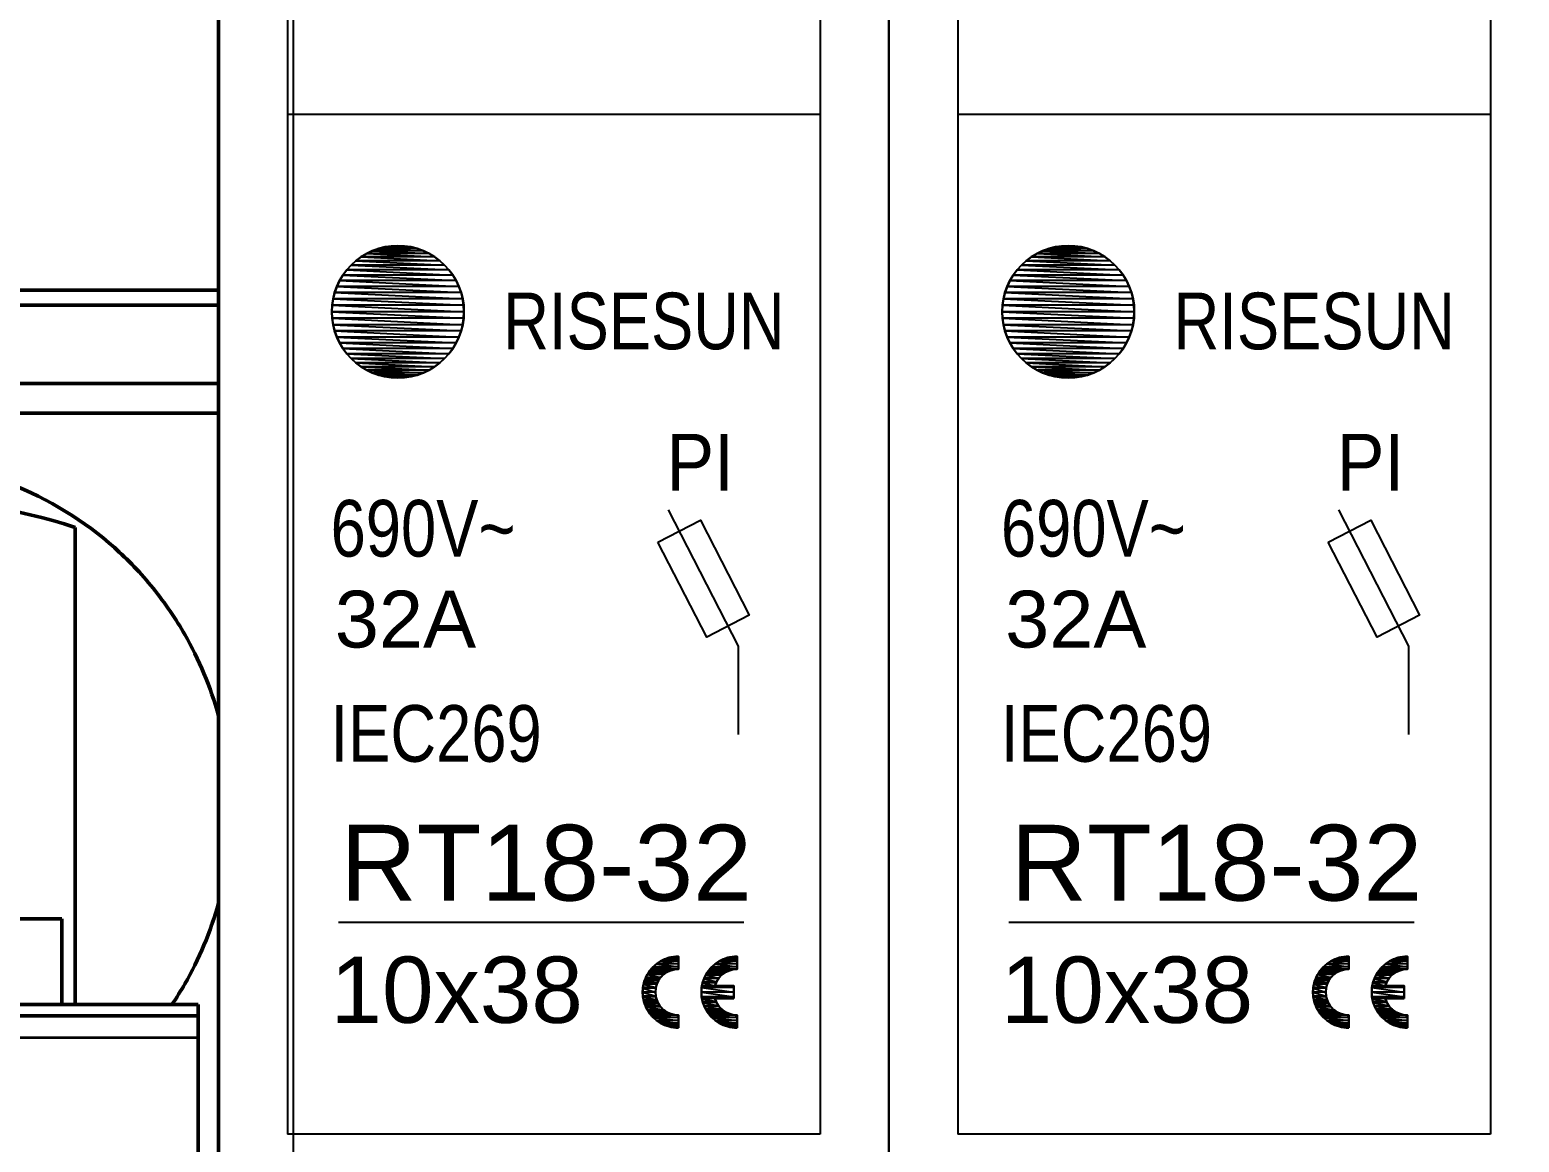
# Model space of a CAD drawing. Header units: millimetres. Extents: x -104279 to -34270, y 22549 to 46153.
# Drawn here: x -102973.66 to -102933.73, y 45342.36 to 45372.19 of the extents above; entities that cross this region are included whole.
import ezdxf

# ---------------------------------------------------------------- set-up
doc = ezdxf.new("R2010")
doc.units = ezdxf.units.MM
doc.header["$LTSCALE"] = 3
doc.linetypes.add('NEW_LINE159', pattern=[0.7, 0.5, -0.2])
doc.layers.add('DUT', color=7, linetype='Continuous')
doc.layers.add('Visible (ISO)', color=7, linetype='Continuous', lineweight=50)
doc.layers.add('Visible Narrow (ISO)', color=7, linetype='Continuous', lineweight=35)
doc.styles.add('Arial', font='arial.ttf')

# ---------------------------------------------------------------- blocks, each defined once
blk = doc.blocks.new('*U670')
for points in [[(-8.986, 0), (-8.986, 79.4816), (8.986, 79.4816), (8.986, 0), (-8.986, 0)], [(-7.1381, 51.8402), (-7.1381, 20.4526)], [(7.1382, 51.8402), (7.1382, 20.4526)], [(7.1382, 47.7902), (-7.1381, 47.7902)], [(3.0698, 37.1903), (4.9464, 33.5372)], [(2.7926, 36.3277), (3.9324, 36.9133), (5.2409, 34.3662), (4.101, 33.7806), (2.7926, 36.3277)], [(4.9464, 33.5372), (4.9464, 31.1634)], [(-5.7689, 26.1314), (5.0953, 26.1314)], [(3.3395, 25.2167), (3.3395, 25.2167), (3.2756, 25.2147), (3.2126, 25.2084), (3.1505, 25.1981), (3.0897, 25.1836), (3.03, 25.1655), (2.972, 25.1435), (2.9155, 25.1179), (2.861, 25.0885), (2.8083, 25.056), (2.7579, 25.0199), (2.7098, 24.9806), (2.6643, 24.938), (2.6213, 24.8925), (2.5814, 24.8439), (2.5445, 24.7926), (2.5109, 24.7383), (2.5109, 24.7383), (2.4807, 24.6821), (2.4546, 24.6244), (2.4325, 24.5656), (2.4146, 24.5056), (2.4005, 24.445), (2.3906, 24.3836), (2.3846, 24.3219), (2.3827, 24.2599), (2.3846, 24.1981), (2.3906, 24.1363), (2.4005, 24.0751), (2.4146, 24.0143), (2.4325, 23.9545), (2.4546, 23.8955), (2.4807, 23.8379), (2.5109, 23.7814), (2.5109, 23.7814), (2.5445, 23.7273), (2.5814, 23.6759), (2.6213, 23.6274), (2.6643, 23.5818), (2.7098, 23.5395), (2.7579, 23.5001), (2.8083, 23.464), (2.861, 23.4312), (2.9155, 23.4021), (2.972, 23.3764), (3.03, 23.3545), (3.0897, 23.3362), (3.1505, 23.3219), (3.2126, 23.3115), (3.2756, 23.3052), (3.3395, 23.303)], [(4.913, 25.2167), (4.913, 25.2167), (4.8491, 25.2147), (4.7861, 25.2084), (4.724, 25.1981), (4.6632, 25.1836), (4.6035, 25.1655), (4.5455, 25.1435), (4.489, 25.1179), (4.4345, 25.0885), (4.3818, 25.056), (4.3314, 25.0199), (4.2833, 24.9806), (4.2378, 24.938), (4.1948, 24.8925), (4.1549, 24.8439), (4.1179, 24.7926), (4.0843, 24.7383), (4.0843, 24.7383), (4.0541, 24.6821), (4.028, 24.6244), (4.0059, 24.5656), (3.988, 24.5056), (3.9739, 24.445), (3.964, 24.3836), (3.958, 24.3219), (3.9561, 24.2599), (3.958, 24.1981), (3.964, 24.1363), (3.9739, 24.0751), (3.988, 24.0143), (4.0059, 23.9545), (4.028, 23.8955), (4.0541, 23.8379), (4.0843, 23.7814), (4.0843, 23.7814), (4.1179, 23.7273), (4.1549, 23.6759), (4.1948, 23.6274), (4.2378, 23.5818), (4.2833, 23.5395), (4.3314, 23.5001), (4.3818, 23.464), (4.4345, 23.4312), (4.489, 23.4021), (4.5455, 23.3764), (4.6035, 23.3545), (4.6632, 23.3362), (4.724, 23.3219), (4.7861, 23.3115), (4.8491, 23.3052), (4.913, 23.303)], [(3.3395, 24.8765), (3.3395, 24.8765), (3.2982, 24.8752), (3.2577, 24.8712), (3.2178, 24.8645), (3.1786, 24.8552), (3.1401, 24.8435), (3.1027, 24.8294), (3.0663, 24.8129), (3.0312, 24.7939), (2.9972, 24.773), (2.9647, 24.7497), (2.9336, 24.7244), (2.9044, 24.697), (2.8767, 24.6677), (2.8509, 24.6363), (2.8271, 24.6033), (2.8055, 24.5682), (2.8055, 24.5682), (2.786, 24.5321), (2.7692, 24.4949), (2.755, 24.457), (2.7434, 24.4183), (2.7343, 24.3793), (2.728, 24.3397), (2.7241, 24.2999), (2.7229, 24.26), (2.7241, 24.2202), (2.728, 24.1804), (2.7343, 24.141), (2.7434, 24.1017), (2.755, 24.0632), (2.7692, 24.0252), (2.786, 23.988), (2.8055, 23.9516), (2.8055, 23.9516), (2.8271, 23.9168), (2.8509, 23.8837), (2.8767, 23.8525), (2.9044, 23.823), (2.9336, 23.7957), (2.9647, 23.7703), (2.9972, 23.747), (3.0312, 23.7259), (3.0663, 23.7071), (3.1027, 23.6906), (3.1401, 23.6765), (3.1786, 23.6646), (3.2178, 23.6555), (3.2577, 23.6487), (3.2982, 23.6447), (3.3395, 23.6432)], [(4.913, 24.8765), (4.913, 24.8765), (4.8617, 24.8745), (4.8116, 24.8683), (4.7625, 24.8581), (4.7149, 24.844), (4.6687, 24.8264), (4.6244, 24.8051), (4.582, 24.7804), (4.5419, 24.7524), (4.5038, 24.7215), (4.4685, 24.6876), (4.4358, 24.6509), (4.4061, 24.6113), (4.3794, 24.5695), (4.3561, 24.5251), (4.3363, 24.4786), (4.3203, 24.4299)], [(4.3203, 24.4299), (4.8279, 24.4299)], [(4.8279, 24.4299), (4.8279, 24.0897)], [(4.3203, 24.0897), (4.8279, 24.0897)], [(4.3203, 24.0897), (4.3203, 24.0897), (4.3363, 24.0413), (4.3561, 23.9948), (4.3794, 23.9506), (4.4061, 23.9086), (4.4358, 23.8693), (4.4685, 23.8324), (4.5038, 23.7985), (4.5419, 23.7674), (4.582, 23.7396), (4.6244, 23.7149), (4.6687, 23.6937), (4.7149, 23.6759), (4.7625, 23.6619), (4.8116, 23.6516), (4.8617, 23.6454), (4.913, 23.6432)], [(7.1382, 20.4526), (-7.1381, 20.4526)]]:
    blk.add_lwpolyline(points)
at = {"color": 251, "linetype": 'NEW_LINE159'}
blk.add_lwpolyline([(-2.4074, 42.502), (-2.4074, 42.502), (-2.4166, 42.6833), (-2.4435, 42.8593), (-2.4872, 43.0291), (-2.5467, 43.1918), (-2.6215, 43.3468), (-2.7102, 43.4929), (-2.8123, 43.6293), (-2.9265, 43.755), (-3.0524, 43.8695), (-3.1888, 43.9714), (-3.3349, 44.0603), (-3.4897, 44.1348), (-3.6526, 44.1944), (-3.8223, 44.238), (-3.9983, 44.2649), (-4.1793, 44.2739), (-4.1793, 44.2739), (-4.3606, 44.2649), (-4.5366, 44.238), (-4.7064, 44.1944), (-4.8691, 44.1348), (-5.0241, 44.0603), (-5.1701, 43.9714), (-5.3065, 43.8695), (-5.4322, 43.755), (-5.5467, 43.6293), (-5.6486, 43.4929), (-5.7375, 43.3468), (-5.812, 43.1918), (-5.8716, 43.0291), (-5.9152, 42.8593), (-5.9421, 42.6833), (-5.9511, 42.502), (-5.9511, 42.502), (-5.9422, 42.321), (-5.9153, 42.145), (-5.8717, 41.9753), (-5.8121, 41.8124), (-5.7376, 41.6576), (-5.6487, 41.5115), (-5.5468, 41.3751), (-5.4323, 41.2492), (-5.3066, 41.135), (-5.1702, 41.0329), (-5.0241, 40.9442), (-4.8691, 40.8694), (-4.7064, 40.8099), (-4.5366, 40.7662), (-4.3606, 40.7393), (-4.1793, 40.7301), (-4.1793, 40.7301), (-3.9983, 40.7393), (-3.8223, 40.7662), (-3.6526, 40.8099), (-3.4897, 40.8694), (-3.3349, 40.9442), (-3.1888, 41.0329), (-3.0524, 41.135), (-2.9265, 41.2492), (-2.8123, 41.3751), (-2.7102, 41.5115), (-2.6215, 41.6576), (-2.5467, 41.8124), (-2.4872, 41.9753), (-2.4435, 42.145), (-2.4166, 42.321), (-2.4074, 42.502)], dxfattribs=at)
at = {"color": 251}
for points in [[(-3.0552, 43.8716), (-5.3033, 43.8716), (-5.1637, 43.9753)], [(-5.1637, 43.9753), (-5.3033, 43.8716)], [(-3.1948, 43.9753), (-5.1637, 43.9753), (-5.0145, 44.0646)], [(-5.0145, 44.0646), (-5.1637, 43.9753)], [(-5.1637, 43.9753), (-3.0552, 43.8716)], [(-5.1637, 43.9753), (-3.0552, 43.8716)], [(-3.0552, 43.8716), (-3.1948, 43.9753), (-5.1637, 43.9753)], [(-3.344, 44.0646), (-5.0145, 44.0646), (-4.8573, 44.139)], [(-4.8573, 44.139), (-5.0145, 44.0646)], [(-5.0145, 44.0646), (-3.1948, 43.9753)], [(-5.0145, 44.0646), (-3.1948, 43.9753)], [(-3.1948, 43.9753), (-3.344, 44.0646), (-5.0145, 44.0646)], [(-3.5012, 44.139), (-4.8573, 44.139), (-4.6936, 44.1975)], [(-4.6936, 44.1975), (-4.8573, 44.139)], [(-4.8573, 44.139), (-3.344, 44.0646)], [(-4.8573, 44.139), (-3.344, 44.0646)], [(-3.344, 44.0646), (-3.5012, 44.139), (-4.8573, 44.139)], [(-3.6649, 44.1975), (-4.6936, 44.1975), (-4.5249, 44.2398)], [(-4.5249, 44.2398), (-4.6936, 44.1975)], [(-4.6936, 44.1975), (-3.5012, 44.139)], [(-4.6936, 44.1975), (-3.5012, 44.139)], [(-3.5012, 44.139), (-3.6649, 44.1975), (-4.6936, 44.1975)], [(-3.8336, 44.2398), (-4.5249, 44.2398), (-4.3529, 44.2653)], [(-4.3529, 44.2653), (-4.5249, 44.2398)], [(-4.5249, 44.2398), (-3.6649, 44.1975)], [(-4.5249, 44.2398), (-3.6649, 44.1975)], [(-3.6649, 44.1975), (-3.8336, 44.2398), (-4.5249, 44.2398)], [(-4.0056, 44.2653), (-4.3529, 44.2653), (-4.1793, 44.2739)], [(-4.1793, 44.2739), (-4.3529, 44.2653)], [(-4.3529, 44.2653), (-3.8336, 44.2398)], [(-4.3529, 44.2653), (-3.8336, 44.2398)], [(-3.8336, 44.2398), (-4.0056, 44.2653), (-4.3529, 44.2653)], [(-4.1793, 44.2739), (-4.0056, 44.2653)], [(-4.0056, 44.2653), (-4.1793, 44.2739)], [(-4.0056, 44.2653), (-3.8336, 44.2398)], [(-3.8336, 44.2398), (-3.6649, 44.1975)], [(-3.6649, 44.1975), (-3.5012, 44.139)], [(-3.5012, 44.139), (-3.344, 44.0646)], [(-3.344, 44.0646), (-3.1948, 43.9753)], [(-3.1948, 43.9753), (-3.0552, 43.8716)], [(-2.706, 43.4864), (-5.6525, 43.4864), (-5.5489, 43.6261)], [(-5.5489, 43.6261), (-5.6525, 43.4864)], [(-2.8096, 43.6261), (-5.5489, 43.6261), (-5.4322, 43.7549)], [(-5.4322, 43.7549), (-5.5489, 43.6261)], [(-5.5489, 43.6261), (-2.706, 43.4864)], [(-5.5489, 43.6261), (-2.706, 43.4864)], [(-2.706, 43.4864), (-2.8096, 43.6261), (-5.5489, 43.6261)], [(-2.9264, 43.7549), (-5.4322, 43.7549), (-5.3033, 43.8716)], [(-5.3033, 43.8716), (-5.4322, 43.7549)], [(-5.4322, 43.7549), (-2.8096, 43.6261)], [(-5.4322, 43.7549), (-2.8096, 43.6261)], [(-2.8096, 43.6261), (-2.9264, 43.7549), (-5.4322, 43.7549)], [(-5.3033, 43.8716), (-2.9264, 43.7549)], [(-5.3033, 43.8716), (-2.9264, 43.7549)], [(-2.9264, 43.7549), (-3.0552, 43.8716), (-5.3033, 43.8716)], [(-3.0552, 43.8716), (-2.9264, 43.7549)], [(-2.9264, 43.7549), (-2.8096, 43.6261)], [(-2.8096, 43.6261), (-2.706, 43.4864)], [(-2.4837, 43.0163), (-5.8748, 43.0163), (-5.8163, 43.1801)], [(-5.8163, 43.1801), (-5.8748, 43.0163)], [(-2.5423, 43.1801), (-5.8163, 43.1801), (-5.7419, 43.3372)], [(-5.7419, 43.3372), (-5.8163, 43.1801)], [(-5.8163, 43.1801), (-2.4837, 43.0163)], [(-5.8163, 43.1801), (-2.4837, 43.0163)], [(-2.4837, 43.0163), (-2.5423, 43.1801), (-5.8163, 43.1801)], [(-2.6166, 43.3372), (-5.7419, 43.3372), (-5.6525, 43.4864)], [(-5.6525, 43.4864), (-5.7419, 43.3372)], [(-5.7419, 43.3372), (-2.5423, 43.1801)], [(-5.7419, 43.3372), (-2.5423, 43.1801)], [(-2.5423, 43.1801), (-2.6166, 43.3372), (-5.7419, 43.3372)], [(-5.6525, 43.4864), (-2.6166, 43.3372)], [(-5.6525, 43.4864), (-2.6166, 43.3372)], [(-2.6166, 43.3372), (-2.706, 43.4864), (-5.6525, 43.4864)], [(-2.706, 43.4864), (-2.6166, 43.3372)], [(-2.6166, 43.3372), (-2.5423, 43.1801)], [(-2.5423, 43.1801), (-2.4837, 43.0163)], [(-2.4159, 42.6756), (-5.9426, 42.6756), (-5.9171, 42.8476)], [(-5.9171, 42.8476), (-5.9426, 42.6756)], [(-2.4414, 42.8476), (-5.9171, 42.8476), (-5.8748, 43.0163)], [(-5.8748, 43.0163), (-5.9171, 42.8476)], [(-5.9171, 42.8476), (-2.4159, 42.6756)], [(-5.9171, 42.8476), (-2.4159, 42.6756)], [(-2.4159, 42.6756), (-2.4414, 42.8476), (-5.9171, 42.8476)], [(-5.8748, 43.0163), (-2.4414, 42.8476)], [(-5.8748, 43.0163), (-2.4414, 42.8476)], [(-2.4414, 42.8476), (-2.4837, 43.0163), (-5.8748, 43.0163)], [(-2.4837, 43.0163), (-2.4414, 42.8476)], [(-2.4414, 42.8476), (-2.4159, 42.6756)], [(-2.4074, 42.502), (-5.9511, 42.502), (-5.9426, 42.6756)], [(-5.9426, 42.6756), (-5.9511, 42.502)], [(-5.9511, 42.502), (-2.4159, 42.3283)], [(-2.4159, 42.3283), (-5.9426, 42.3283), (-5.9511, 42.502)], [(-5.9511, 42.502), (-2.4159, 42.3283)], [(-2.4159, 42.3283), (-2.4074, 42.502), (-5.9511, 42.502)], [(-5.9511, 42.502), (-5.9426, 42.3283)], [(-5.9426, 42.6756), (-2.4074, 42.502)], [(-5.9426, 42.6756), (-2.4074, 42.502)], [(-2.4074, 42.502), (-2.4159, 42.6756), (-5.9426, 42.6756)], [(-2.4159, 42.6756), (-2.4074, 42.502)], [(-2.4074, 42.502), (-2.4159, 42.3283)], [(-5.9426, 42.3283), (-2.4414, 42.1563)], [(-2.4414, 42.1563), (-5.9171, 42.1563), (-5.9426, 42.3283)], [(-5.9426, 42.3283), (-2.4414, 42.1563)], [(-2.4414, 42.1563), (-2.4159, 42.3283), (-5.9426, 42.3283)], [(-5.9426, 42.3283), (-5.9171, 42.1563)], [(-5.9171, 42.1563), (-2.4837, 41.9876)], [(-2.4837, 41.9876), (-5.8748, 41.9876), (-5.9171, 42.1563)], [(-5.9171, 42.1563), (-2.4837, 41.9876)], [(-2.4837, 41.9876), (-2.4414, 42.1563), (-5.9171, 42.1563)], [(-5.9171, 42.1563), (-5.8748, 41.9876)], [(-5.8748, 41.9876), (-2.5423, 41.8239)], [(-2.5423, 41.8239), (-5.8163, 41.8239), (-5.8748, 41.9876)], [(-5.8748, 41.9876), (-2.5423, 41.8239)], [(-2.5423, 41.8239), (-2.4837, 41.9876), (-5.8748, 41.9876)], [(-5.8748, 41.9876), (-5.8163, 41.8239)], [(-2.4837, 41.9876), (-2.5423, 41.8239)], [(-2.4414, 42.1563), (-2.4837, 41.9876)], [(-2.4159, 42.3283), (-2.4414, 42.1563)], [(-5.8163, 41.8239), (-2.6166, 41.6667)], [(-2.6166, 41.6667), (-5.7419, 41.6667), (-5.8163, 41.8239)], [(-5.8163, 41.8239), (-2.6166, 41.6667)], [(-2.6166, 41.6667), (-2.5423, 41.8239), (-5.8163, 41.8239)], [(-5.8163, 41.8239), (-5.7419, 41.6667)], [(-5.7419, 41.6667), (-2.706, 41.5176)], [(-2.706, 41.5176), (-5.6525, 41.5176), (-5.7419, 41.6667)], [(-5.7419, 41.6667), (-2.706, 41.5176)], [(-2.706, 41.5176), (-2.6166, 41.6667), (-5.7419, 41.6667)], [(-5.7419, 41.6667), (-5.6525, 41.5176)], [(-2.6166, 41.6667), (-2.706, 41.5176)], [(-2.5423, 41.8239), (-2.6166, 41.6667)], [(-5.6525, 41.5176), (-2.8096, 41.3779)], [(-2.8096, 41.3779), (-5.5489, 41.3779), (-5.6525, 41.5176)], [(-5.6525, 41.5176), (-2.8096, 41.3779)], [(-2.8096, 41.3779), (-2.706, 41.5176), (-5.6525, 41.5176)], [(-5.6525, 41.5176), (-5.5489, 41.3779)], [(-5.5489, 41.3779), (-2.9264, 41.2491)], [(-2.9264, 41.2491), (-5.4322, 41.2491), (-5.5489, 41.3779)], [(-5.5489, 41.3779), (-2.9264, 41.2491)], [(-2.9264, 41.2491), (-2.8096, 41.3779), (-5.5489, 41.3779)], [(-5.5489, 41.3779), (-5.4322, 41.2491)], [(-5.4322, 41.2491), (-3.0552, 41.1323)], [(-3.0552, 41.1323), (-5.3033, 41.1323), (-5.4322, 41.2491)], [(-5.4322, 41.2491), (-3.0552, 41.1323)], [(-3.0552, 41.1323), (-2.9264, 41.2491), (-5.4322, 41.2491)], [(-5.4322, 41.2491), (-5.3033, 41.1323)], [(-5.3033, 41.1323), (-3.1948, 41.0287)], [(-3.1948, 41.0287), (-5.1637, 41.0287), (-5.3033, 41.1323)], [(-5.3033, 41.1323), (-3.1948, 41.0287)], [(-3.1948, 41.0287), (-3.0552, 41.1323), (-5.3033, 41.1323)], [(-5.3033, 41.1323), (-5.1637, 41.0287)], [(-3.0552, 41.1323), (-3.1948, 41.0287)], [(-2.9264, 41.2491), (-3.0552, 41.1323)], [(-2.8096, 41.3779), (-2.9264, 41.2491)], [(-2.706, 41.5176), (-2.8096, 41.3779)], [(-5.1637, 41.0287), (-3.344, 40.9393)], [(-3.344, 40.9393), (-5.0145, 40.9393), (-5.1637, 41.0287)], [(-5.1637, 41.0287), (-3.344, 40.9393)], [(-3.344, 40.9393), (-3.1948, 41.0287), (-5.1637, 41.0287)], [(-5.1637, 41.0287), (-5.0145, 40.9393)], [(-5.0145, 40.9393), (-3.5012, 40.865)], [(-3.5012, 40.865), (-4.8573, 40.865), (-5.0145, 40.9393)], [(-5.0145, 40.9393), (-3.5012, 40.865)], [(-3.5012, 40.865), (-3.344, 40.9393), (-5.0145, 40.9393)], [(-5.0145, 40.9393), (-4.8573, 40.865)], [(-4.8573, 40.865), (-3.6649, 40.8064)], [(-3.6649, 40.8064), (-4.6936, 40.8064), (-4.8573, 40.865)], [(-4.8573, 40.865), (-3.6649, 40.8064)], [(-3.6649, 40.8064), (-3.5012, 40.865), (-4.8573, 40.865)], [(-4.8573, 40.865), (-4.6936, 40.8064)], [(-4.6936, 40.8064), (-3.8336, 40.7641)], [(-3.8336, 40.7641), (-4.5249, 40.7641), (-4.6936, 40.8064)], [(-4.6936, 40.8064), (-3.8336, 40.7641)], [(-3.8336, 40.7641), (-3.6649, 40.8064), (-4.6936, 40.8064)], [(-4.6936, 40.8064), (-4.5249, 40.7641)], [(-4.5249, 40.7641), (-4.0056, 40.7386)], [(-4.0056, 40.7386), (-4.3529, 40.7386), (-4.5249, 40.7641)], [(-4.5249, 40.7641), (-4.0056, 40.7386)], [(-4.0056, 40.7386), (-3.8336, 40.7641), (-4.5249, 40.7641)], [(-4.5249, 40.7641), (-4.3529, 40.7386)], [(-4.3529, 40.7386), (-4.1793, 40.7301)], [(-4.1793, 40.7301), (-4.0056, 40.7386), (-4.3529, 40.7386)], [(-4.1793, 40.7301), (-4.3529, 40.7386)], [(-4.0056, 40.7386), (-4.1793, 40.7301)], [(-3.8336, 40.7641), (-4.0056, 40.7386)], [(-3.6649, 40.8064), (-3.8336, 40.7641)], [(-3.5012, 40.865), (-3.6649, 40.8064)], [(-3.344, 40.9393), (-3.5012, 40.865)], [(-3.1948, 41.0287), (-3.344, 40.9393)], [(3.3395, 25.1438), (2.9734, 25.1438), (3.0919, 25.1841)], [(3.0919, 25.1841), (2.9734, 25.1438)], [(3.3395, 25.1841), (3.0919, 25.1841), (3.2146, 25.2085)], [(3.2146, 25.2085), (3.0919, 25.1841)], [(3.0919, 25.1841), (3.3395, 25.1438)], [(3.0919, 25.1841), (3.3395, 25.1438)], [(3.3395, 25.1438), (3.3395, 25.1841), (3.0919, 25.1841)], [(3.3395, 25.2085), (3.2146, 25.2085), (3.3395, 25.2167)], [(3.3395, 25.2167), (3.2146, 25.2085)], [(3.2146, 25.2085), (3.3395, 25.1841)], [(3.2146, 25.2085), (3.3395, 25.1841)], [(3.3395, 25.1841), (3.3395, 25.2085), (3.2146, 25.2085)], [(3.3395, 25.2167), (3.3395, 25.2085)], [(3.3395, 25.2085), (3.3395, 25.2167)], [(3.3395, 25.2085), (3.3395, 25.1841)], [(3.3395, 25.1841), (3.3395, 25.1438)], [(4.913, 25.1438), (4.5468, 25.1438), (4.6653, 25.1841)], [(4.6653, 25.1841), (4.5468, 25.1438)], [(4.913, 25.1841), (4.6653, 25.1841), (4.7881, 25.2085)], [(4.7881, 25.2085), (4.6653, 25.1841)], [(4.6653, 25.1841), (4.913, 25.1438)], [(4.6653, 25.1841), (4.913, 25.1438)], [(4.913, 25.1438), (4.913, 25.1841), (4.6653, 25.1841)], [(4.913, 25.2085), (4.7881, 25.2085), (4.913, 25.2167)], [(4.913, 25.2167), (4.7881, 25.2085)], [(4.7881, 25.2085), (4.913, 25.1841)], [(4.7881, 25.2085), (4.913, 25.1841)], [(4.913, 25.1841), (4.913, 25.2085), (4.7881, 25.2085)], [(4.913, 25.2167), (4.913, 25.2085)], [(4.913, 25.2085), (4.913, 25.2167)], [(4.913, 25.2085), (4.913, 25.1841)], [(4.913, 25.1841), (4.913, 25.1438)], [(2.9518, 24.7383), (2.5109, 24.7383), (2.5481, 24.7939)], [(2.5481, 24.7939), (2.5109, 24.7383)], [(3.0312, 24.7939), (2.5481, 24.7939), (2.5784, 24.8393)], [(2.5784, 24.8393), (2.5481, 24.7939)], [(2.5481, 24.7939), (2.9518, 24.7383)], [(2.5481, 24.7939), (2.9518, 24.7383)], [(2.9518, 24.7383), (3.0312, 24.7939), (2.5481, 24.7939)], [(3.1286, 24.8393), (2.5784, 24.8393), (2.5804, 24.8423)], [(2.5804, 24.8423), (2.5784, 24.8393)], [(2.5784, 24.8393), (3.0312, 24.7939)], [(2.5784, 24.8393), (3.0312, 24.7939)], [(3.0312, 24.7939), (3.1286, 24.8393), (2.5784, 24.8393)], [(3.14, 24.8423), (2.5804, 24.8423), (2.6022, 24.8671)], [(2.6022, 24.8671), (2.5804, 24.8423)], [(2.5804, 24.8423), (3.1286, 24.8393)], [(2.5804, 24.8423), (3.1286, 24.8393)], [(3.1286, 24.8393), (3.14, 24.8423), (2.5804, 24.8423)], [(3.2325, 24.8671), (2.6022, 24.8671), (2.6104, 24.8765)], [(2.6104, 24.8765), (2.6022, 24.8671)], [(2.6022, 24.8671), (3.14, 24.8423)], [(2.6022, 24.8671), (3.14, 24.8423)], [(3.14, 24.8423), (3.2325, 24.8671), (2.6022, 24.8671)], [(3.3395, 24.8765), (2.6104, 24.8765), (2.663, 24.9364)], [(2.663, 24.9364), (2.6104, 24.8765)], [(2.6104, 24.8765), (3.2325, 24.8671)], [(2.6104, 24.8765), (3.2325, 24.8671)], [(3.2325, 24.8671), (3.3395, 24.8765), (2.6104, 24.8765)], [(3.3395, 24.9364), (2.663, 24.9364), (2.7571, 25.0189)], [(2.7571, 25.0189), (2.663, 24.9364)], [(2.663, 24.9364), (3.3395, 24.8765)], [(2.663, 24.9364), (3.3395, 24.8765)], [(3.3395, 24.8765), (3.3395, 24.9364), (2.663, 24.9364)], [(3.3395, 25.0189), (2.7571, 25.0189), (2.8611, 25.0885)], [(2.8611, 25.0885), (2.7571, 25.0189)], [(2.7571, 25.0189), (3.3395, 24.9364)], [(2.7571, 25.0189), (3.3395, 24.9364)], [(3.3395, 24.9364), (3.3395, 25.0189), (2.7571, 25.0189)], [(3.3395, 25.0885), (2.8611, 25.0885), (2.9734, 25.1438)], [(2.9734, 25.1438), (2.8611, 25.0885)], [(2.8611, 25.0885), (3.3395, 25.0189)], [(2.8611, 25.0885), (3.3395, 25.0189)], [(3.3395, 25.0189), (3.3395, 25.0885), (2.8611, 25.0885)], [(3.0312, 24.7939), (2.9518, 24.7383)], [(2.9734, 25.1438), (3.3395, 25.0885)], [(2.9734, 25.1438), (3.3395, 25.0885)], [(3.3395, 25.0885), (3.3395, 25.1438), (2.9734, 25.1438)], [(3.1286, 24.8393), (3.0312, 24.7939)], [(3.14, 24.8423), (3.1286, 24.8393)], [(3.2325, 24.8671), (3.14, 24.8423)], [(3.3395, 24.8765), (3.2325, 24.8671)], [(3.3395, 25.1438), (3.3395, 25.0885)], [(3.3395, 25.0885), (3.3395, 25.0189)], [(3.3395, 25.0189), (3.3395, 24.9364)], [(3.3395, 24.9364), (3.3395, 24.8765)], [(4.5276, 24.7383), (4.0843, 24.7383), (4.1152, 24.7844)], [(4.1152, 24.7844), (4.0843, 24.7383)], [(4.5889, 24.7844), (4.1152, 24.7844), (4.149, 24.835)], [(4.149, 24.835), (4.1152, 24.7844)], [(4.1152, 24.7844), (4.5276, 24.7383)], [(4.1152, 24.7844), (4.5276, 24.7383)], [(4.5276, 24.7383), (4.5889, 24.7844), (4.1152, 24.7844)], [(4.6906, 24.835), (4.149, 24.835), (4.1539, 24.8423)], [(4.1539, 24.8423), (4.149, 24.835)], [(4.149, 24.835), (4.5889, 24.7844)], [(4.149, 24.835), (4.5889, 24.7844)], [(4.5889, 24.7844), (4.6906, 24.835), (4.149, 24.835)], [(4.7165, 24.8423), (4.1539, 24.8423), (4.1746, 24.866)], [(4.1746, 24.866), (4.1539, 24.8423)], [(4.1539, 24.8423), (4.6906, 24.835)], [(4.1539, 24.8423), (4.6906, 24.835)], [(4.6906, 24.835), (4.7165, 24.8423), (4.1539, 24.8423)], [(4.7999, 24.866), (4.1746, 24.866), (4.1838, 24.8765)], [(4.1838, 24.8765), (4.1746, 24.866)], [(4.1746, 24.866), (4.7165, 24.8423)], [(4.1746, 24.866), (4.7165, 24.8423)], [(4.7165, 24.8423), (4.7999, 24.866), (4.1746, 24.866)], [(4.913, 24.8765), (4.1838, 24.8765), (4.2364, 24.9364)], [(4.2364, 24.9364), (4.1838, 24.8765)], [(4.1838, 24.8765), (4.7999, 24.866)], [(4.1838, 24.8765), (4.7999, 24.866)], [(4.7999, 24.866), (4.913, 24.8765), (4.1838, 24.8765)], [(4.913, 24.9364), (4.2364, 24.9364), (4.3305, 25.0189)], [(4.3305, 25.0189), (4.2364, 24.9364)], [(4.2364, 24.9364), (4.913, 24.8765)], [(4.2364, 24.9364), (4.913, 24.8765)], [(4.913, 24.8765), (4.913, 24.9364), (4.2364, 24.9364)], [(4.913, 25.0189), (4.3305, 25.0189), (4.4345, 25.0885)], [(4.4345, 25.0885), (4.3305, 25.0189)], [(4.3305, 25.0189), (4.913, 24.9364)], [(4.3305, 25.0189), (4.913, 24.9364)], [(4.913, 24.9364), (4.913, 25.0189), (4.3305, 25.0189)], [(4.913, 25.0885), (4.4345, 25.0885), (4.5468, 25.1438)], [(4.5468, 25.1438), (4.4345, 25.0885)], [(4.4345, 25.0885), (4.913, 25.0189)], [(4.4345, 25.0885), (4.913, 25.0189)], [(4.913, 25.0189), (4.913, 25.0885), (4.4345, 25.0885)], [(4.5889, 24.7844), (4.5276, 24.7383)], [(4.5468, 25.1438), (4.913, 25.0885)], [(4.5468, 25.1438), (4.913, 25.0885)], [(4.913, 25.0885), (4.913, 25.1438), (4.5468, 25.1438)], [(4.6906, 24.835), (4.5889, 24.7844)], [(4.7165, 24.8423), (4.6906, 24.835)], [(4.7999, 24.866), (4.7165, 24.8423)], [(4.913, 24.8765), (4.7999, 24.866)], [(4.913, 25.1438), (4.913, 25.0885)], [(4.913, 25.0885), (4.913, 25.0189)], [(4.913, 25.0189), (4.913, 24.9364)], [(4.913, 24.9364), (4.913, 24.8765)], [(2.7229, 24.2599), (2.3827, 24.2599), (2.3897, 24.3669)], [(2.3897, 24.3669), (2.3827, 24.2599)], [(2.7323, 24.3669), (2.3897, 24.3669), (2.3909, 24.3847)], [(2.3909, 24.3847), (2.3897, 24.3669)], [(2.3897, 24.3669), (2.7229, 24.2599)], [(2.3897, 24.3669), (2.7229, 24.2599)], [(2.7229, 24.2599), (2.7323, 24.3669), (2.3897, 24.3669)], [(2.737, 24.3847), (2.3909, 24.3847), (2.408, 24.4707)], [(2.408, 24.4707), (2.3909, 24.3847)], [(2.3909, 24.3847), (2.7323, 24.3669)], [(2.3909, 24.3847), (2.7323, 24.3669)], [(2.7323, 24.3669), (2.737, 24.3847), (2.3909, 24.3847)], [(2.7601, 24.4707), (2.408, 24.4707), (2.4153, 24.5075)], [(2.4153, 24.5075), (2.408, 24.4707)], [(2.408, 24.4707), (2.737, 24.3847)], [(2.408, 24.4707), (2.737, 24.3847)], [(2.737, 24.3847), (2.7601, 24.4707), (2.408, 24.4707)], [(2.7772, 24.5075), (2.4153, 24.5075), (2.4359, 24.5682)], [(2.4359, 24.5682), (2.4153, 24.5075)], [(2.4153, 24.5075), (2.7601, 24.4707)], [(2.4153, 24.5075), (2.7601, 24.4707)], [(2.7601, 24.4707), (2.7772, 24.5075), (2.4153, 24.5075)], [(2.8055, 24.5682), (2.4359, 24.5682), (2.4556, 24.626)], [(2.4556, 24.626), (2.4359, 24.5682)], [(2.4359, 24.5682), (2.7772, 24.5075)], [(2.4359, 24.5682), (2.7772, 24.5075)], [(2.7772, 24.5075), (2.8055, 24.5682), (2.4359, 24.5682)], [(2.846, 24.626), (2.4556, 24.626), (2.4705, 24.6562)], [(2.4705, 24.6562), (2.4556, 24.626)], [(2.4556, 24.626), (2.8055, 24.5682)], [(2.4556, 24.626), (2.8055, 24.5682)], [(2.8055, 24.5682), (2.846, 24.626), (2.4556, 24.626)], [(2.8672, 24.6562), (2.4705, 24.6562), (2.5079, 24.7322)], [(2.5079, 24.7322), (2.4705, 24.6562)], [(2.4705, 24.6562), (2.846, 24.626)], [(2.4705, 24.6562), (2.846, 24.626)], [(2.846, 24.626), (2.8672, 24.6562), (2.4705, 24.6562)], [(2.9432, 24.7322), (2.5079, 24.7322), (2.5109, 24.7383)], [(2.5109, 24.7383), (2.5079, 24.7322)], [(2.5079, 24.7322), (2.8672, 24.6562)], [(2.5079, 24.7322), (2.8672, 24.6562)], [(2.8672, 24.6562), (2.9432, 24.7322), (2.5079, 24.7322)], [(2.5109, 24.7383), (2.9432, 24.7322)], [(2.5109, 24.7383), (2.9432, 24.7322)], [(2.9432, 24.7322), (2.9518, 24.7383), (2.5109, 24.7383)], [(2.7323, 24.3669), (2.7229, 24.2599)], [(2.737, 24.3847), (2.7323, 24.3669)], [(2.7601, 24.4707), (2.737, 24.3847)], [(2.7772, 24.5075), (2.7601, 24.4707)], [(2.8055, 24.5682), (2.7772, 24.5075)], [(2.846, 24.626), (2.8055, 24.5682)], [(2.8672, 24.6562), (2.846, 24.626)], [(2.9432, 24.7322), (2.8672, 24.6562)], [(2.9518, 24.7383), (2.9432, 24.7322)], [(4.8279, 24.2599), (3.9562, 24.2599), (3.9643, 24.3847)], [(3.9643, 24.3847), (3.9562, 24.2599)], [(4.8279, 24.3847), (3.9643, 24.3847), (3.9733, 24.4299)], [(3.9733, 24.4299), (3.9643, 24.3847)], [(3.9643, 24.3847), (4.8279, 24.2599)], [(3.9643, 24.3847), (4.8279, 24.2599)], [(4.8279, 24.2599), (4.8279, 24.3847), (3.9643, 24.3847)], [(4.3203, 24.4299), (3.9733, 24.4299), (3.9888, 24.5075)], [(3.9888, 24.5075), (3.9733, 24.4299)], [(3.9733, 24.4299), (4.8279, 24.3847)], [(3.9733, 24.4299), (4.8279, 24.3847)], [(4.8279, 24.3847), (4.8279, 24.4299), (3.9733, 24.4299)], [(4.3505, 24.5075), (3.9888, 24.5075), (3.9984, 24.5358)], [(3.9984, 24.5358), (3.9888, 24.5075)], [(3.9888, 24.5075), (4.3203, 24.4299)], [(3.9888, 24.5075), (4.3203, 24.4299)], [(4.3203, 24.4299), (4.3505, 24.5075), (3.9888, 24.5075)], [(4.3615, 24.5358), (3.9984, 24.5358), (4.029, 24.626)], [(4.029, 24.626), (3.9984, 24.5358)], [(3.9984, 24.5358), (4.3505, 24.5075)], [(3.9984, 24.5358), (4.3505, 24.5075)], [(4.3505, 24.5075), (4.3615, 24.5358), (3.9984, 24.5358)], [(4.4176, 24.626), (4.029, 24.626), (4.0321, 24.6323)], [(4.0321, 24.6323), (4.029, 24.626)], [(4.029, 24.626), (4.3615, 24.5358)], [(4.029, 24.626), (4.3615, 24.5358)], [(4.3615, 24.5358), (4.4176, 24.626), (4.029, 24.626)], [(4.4215, 24.6323), (4.0321, 24.6323), (4.0734, 24.7161)], [(4.0734, 24.7161), (4.0321, 24.6323)], [(4.0321, 24.6323), (4.4176, 24.626)], [(4.0321, 24.6323), (4.4176, 24.626)], [(4.4176, 24.626), (4.4215, 24.6323), (4.0321, 24.6323)], [(4.4982, 24.7161), (4.0734, 24.7161), (4.0843, 24.7383)], [(4.0843, 24.7383), (4.0734, 24.7161)], [(4.0734, 24.7161), (4.4215, 24.6323)], [(4.0734, 24.7161), (4.4215, 24.6323)], [(4.4215, 24.6323), (4.4982, 24.7161), (4.0734, 24.7161)], [(4.0843, 24.7383), (4.4982, 24.7161)], [(4.0843, 24.7383), (4.4982, 24.7161)], [(4.4982, 24.7161), (4.5276, 24.7383), (4.0843, 24.7383)], [(4.3505, 24.5075), (4.3203, 24.4299)], [(4.3203, 24.4299), (4.8279, 24.4299)], [(4.3203, 24.4299), (4.3203, 24.4299)], [(4.3203, 24.4299), (4.8279, 24.4299)], [(4.3615, 24.5358), (4.3505, 24.5075)], [(4.4176, 24.626), (4.3615, 24.5358)], [(4.4215, 24.6323), (4.4176, 24.626)], [(4.4982, 24.7161), (4.4215, 24.6323)], [(4.5276, 24.7383), (4.4982, 24.7161)], [(4.8279, 24.4299), (4.8279, 24.3847)], [(4.8279, 24.3847), (4.8279, 24.2599)], [(2.3827, 24.2599), (2.7323, 24.1528)], [(2.7323, 24.1528), (2.3897, 24.1528), (2.3827, 24.2599)], [(2.3827, 24.2599), (2.7323, 24.1528)], [(2.7323, 24.1528), (2.7229, 24.2599), (2.3827, 24.2599)], [(2.3827, 24.2599), (2.3897, 24.1528)], [(2.3897, 24.1528), (2.737, 24.135)], [(2.737, 24.135), (2.3909, 24.135), (2.3897, 24.1528)], [(2.3897, 24.1528), (2.737, 24.135)], [(2.737, 24.135), (2.7323, 24.1528), (2.3897, 24.1528)], [(2.3897, 24.1528), (2.3909, 24.135)], [(2.3909, 24.135), (2.7601, 24.049)], [(2.7601, 24.049), (2.408, 24.049), (2.3909, 24.135)], [(2.3909, 24.135), (2.7601, 24.049)], [(2.7601, 24.049), (2.737, 24.135), (2.3909, 24.135)], [(2.3909, 24.135), (2.408, 24.049)], [(2.408, 24.049), (2.7772, 24.0122)], [(2.7772, 24.0122), (2.4153, 24.0122), (2.408, 24.049)], [(2.408, 24.049), (2.7772, 24.0122)], [(2.7772, 24.0122), (2.7601, 24.049), (2.408, 24.049)], [(2.408, 24.049), (2.4153, 24.0122)], [(2.4153, 24.0122), (2.8055, 23.9516)], [(2.8055, 23.9516), (2.4359, 23.9516), (2.4153, 24.0122)], [(2.4153, 24.0122), (2.8055, 23.9516)], [(2.8055, 23.9516), (2.7772, 24.0122), (2.4153, 24.0122)], [(2.4153, 24.0122), (2.4359, 23.9516)], [(2.7229, 24.2599), (2.7323, 24.1528)], [(2.7323, 24.1528), (2.737, 24.135)], [(2.737, 24.135), (2.7601, 24.049)], [(2.7601, 24.049), (2.7772, 24.0122)], [(2.7772, 24.0122), (2.8055, 23.9516)], [(3.9562, 24.2599), (4.8279, 24.135)], [(4.8279, 24.135), (3.9643, 24.135), (3.9562, 24.2599)], [(3.9562, 24.2599), (4.8279, 24.135)], [(4.8279, 24.135), (4.8279, 24.2599), (3.9562, 24.2599)], [(3.9562, 24.2599), (3.9643, 24.135)], [(3.9643, 24.135), (4.8279, 24.0897)], [(4.8279, 24.0897), (3.9733, 24.0897), (3.9643, 24.135)], [(3.9643, 24.135), (4.8279, 24.0897)], [(4.8279, 24.0897), (4.8279, 24.135), (3.9643, 24.135)], [(3.9643, 24.135), (3.9733, 24.0897)], [(3.9733, 24.0897), (4.3505, 24.0122)], [(4.3505, 24.0122), (3.9888, 24.0122), (3.9733, 24.0897)], [(3.9733, 24.0897), (4.3505, 24.0122)], [(4.3505, 24.0122), (4.3203, 24.0897), (3.9733, 24.0897)], [(3.9733, 24.0897), (3.9888, 24.0122)], [(3.9888, 24.0122), (4.3615, 23.9839)], [(4.3615, 23.9839), (3.9984, 23.9839), (3.9888, 24.0122)], [(3.9888, 24.0122), (4.3615, 23.9839)], [(4.3615, 23.9839), (4.3505, 24.0122), (3.9888, 24.0122)], [(3.9888, 24.0122), (3.9984, 23.9839)], [(3.9984, 23.9839), (4.4176, 23.8937)], [(4.4176, 23.8937), (4.029, 23.8937), (3.9984, 23.9839)], [(3.9984, 23.9839), (4.4176, 23.8937)], [(4.4176, 23.8937), (4.3615, 23.9839), (3.9984, 23.9839)], [(3.9984, 23.9839), (4.029, 23.8937)], [(4.3203, 24.0897), (4.8279, 24.0897)], [(4.3203, 24.0897), (4.3203, 24.0897)], [(4.3203, 24.0897), (4.8279, 24.0897)], [(4.3203, 24.0897), (4.3505, 24.0122)], [(4.3505, 24.0122), (4.3615, 23.9839)], [(4.3615, 23.9839), (4.4176, 23.8937)], [(4.8279, 24.2599), (4.8279, 24.135)], [(4.8279, 24.135), (4.8279, 24.0897)], [(2.4359, 23.9516), (2.846, 23.8937)], [(2.846, 23.8937), (2.4556, 23.8937), (2.4359, 23.9516)], [(2.4359, 23.9516), (2.846, 23.8937)], [(2.846, 23.8937), (2.8055, 23.9516), (2.4359, 23.9516)], [(2.4359, 23.9516), (2.4556, 23.8937)], [(2.4556, 23.8937), (2.8672, 23.8635)], [(2.8672, 23.8635), (2.4705, 23.8635), (2.4556, 23.8937)], [(2.4556, 23.8937), (2.8672, 23.8635)], [(2.8672, 23.8635), (2.846, 23.8937), (2.4556, 23.8937)], [(2.4556, 23.8937), (2.4705, 23.8635)], [(2.4705, 23.8635), (2.9432, 23.7875)], [(2.9432, 23.7875), (2.5079, 23.7875), (2.4705, 23.8635)], [(2.4705, 23.8635), (2.9432, 23.7875)], [(2.9432, 23.7875), (2.8672, 23.8635), (2.4705, 23.8635)], [(2.4705, 23.8635), (2.5079, 23.7875)], [(2.5079, 23.7875), (2.9518, 23.7814)], [(2.9518, 23.7814), (2.5109, 23.7814), (2.5079, 23.7875)], [(2.5079, 23.7875), (2.9518, 23.7814)], [(2.9518, 23.7814), (2.9432, 23.7875), (2.5079, 23.7875)], [(2.5079, 23.7875), (2.5109, 23.7814)], [(2.5109, 23.7814), (3.0312, 23.7259)], [(3.0312, 23.7259), (2.5481, 23.7259), (2.5109, 23.7814)], [(2.5109, 23.7814), (3.0312, 23.7259)], [(3.0312, 23.7259), (2.9518, 23.7814), (2.5109, 23.7814)], [(2.5109, 23.7814), (2.5481, 23.7259)], [(2.5481, 23.7259), (3.1286, 23.6804)], [(3.1286, 23.6804), (2.5784, 23.6804), (2.5481, 23.7259)], [(2.5481, 23.7259), (3.1286, 23.6804)], [(3.1286, 23.6804), (3.0312, 23.7259), (2.5481, 23.7259)], [(2.5481, 23.7259), (2.5784, 23.6804)], [(2.5784, 23.6804), (3.14, 23.6774)], [(3.14, 23.6774), (2.5804, 23.6774), (2.5784, 23.6804)], [(2.5784, 23.6804), (3.14, 23.6774)], [(3.14, 23.6774), (3.1286, 23.6804), (2.5784, 23.6804)], [(2.5784, 23.6804), (2.5804, 23.6774)], [(2.5804, 23.6774), (3.2325, 23.6526)], [(3.2325, 23.6526), (2.6022, 23.6526), (2.5804, 23.6774)], [(2.5804, 23.6774), (3.2325, 23.6526)], [(3.2325, 23.6526), (3.14, 23.6774), (2.5804, 23.6774)], [(2.5804, 23.6774), (2.6022, 23.6526)], [(2.6022, 23.6526), (3.3395, 23.6432)], [(3.3395, 23.6432), (2.6104, 23.6432), (2.6022, 23.6526)], [(2.6022, 23.6526), (3.3395, 23.6432)], [(3.3395, 23.6432), (3.2325, 23.6526), (2.6022, 23.6526)], [(2.6022, 23.6526), (2.6104, 23.6432)], [(2.6104, 23.6432), (3.3395, 23.5833)], [(3.3395, 23.5833), (2.663, 23.5833), (2.6104, 23.6432)], [(2.6104, 23.6432), (3.3395, 23.5833)], [(3.3395, 23.5833), (3.3395, 23.6432), (2.6104, 23.6432)], [(2.6104, 23.6432), (2.663, 23.5833)], [(2.663, 23.5833), (3.3395, 23.5008)], [(3.3395, 23.5008), (2.7571, 23.5008), (2.663, 23.5833)], [(2.663, 23.5833), (3.3395, 23.5008)], [(3.3395, 23.5008), (3.3395, 23.5833), (2.663, 23.5833)], [(2.663, 23.5833), (2.7571, 23.5008)], [(2.8055, 23.9516), (2.846, 23.8937)], [(2.846, 23.8937), (2.8672, 23.8635)], [(2.8672, 23.8635), (2.9432, 23.7875)], [(2.9432, 23.7875), (2.9518, 23.7814)], [(2.9518, 23.7814), (3.0312, 23.7259)], [(3.0312, 23.7259), (3.1286, 23.6804)], [(3.1286, 23.6804), (3.14, 23.6774)], [(3.14, 23.6774), (3.2325, 23.6526)], [(3.2325, 23.6526), (3.3395, 23.6432)], [(3.3395, 23.6432), (3.3395, 23.5833)], [(3.3395, 23.5833), (3.3395, 23.5008)], [(4.029, 23.8937), (4.4215, 23.8875)], [(4.4215, 23.8875), (4.0321, 23.8875), (4.029, 23.8937)], [(4.029, 23.8937), (4.4215, 23.8875)], [(4.4215, 23.8875), (4.4176, 23.8937), (4.029, 23.8937)], [(4.029, 23.8937), (4.0321, 23.8875)], [(4.0321, 23.8875), (4.4982, 23.8036)], [(4.4982, 23.8036), (4.0734, 23.8036), (4.0321, 23.8875)], [(4.0321, 23.8875), (4.4982, 23.8036)], [(4.4982, 23.8036), (4.4215, 23.8875), (4.0321, 23.8875)], [(4.0321, 23.8875), (4.0734, 23.8036)], [(4.0734, 23.8036), (4.5276, 23.7814)], [(4.5276, 23.7814), (4.0843, 23.7814), (4.0734, 23.8036)], [(4.0734, 23.8036), (4.5276, 23.7814)], [(4.5276, 23.7814), (4.4982, 23.8036), (4.0734, 23.8036)], [(4.0734, 23.8036), (4.0843, 23.7814)], [(4.0843, 23.7814), (4.5889, 23.7353)], [(4.5889, 23.7353), (4.1152, 23.7353), (4.0843, 23.7814)], [(4.0843, 23.7814), (4.5889, 23.7353)], [(4.5889, 23.7353), (4.5276, 23.7814), (4.0843, 23.7814)], [(4.0843, 23.7814), (4.1152, 23.7353)], [(4.1152, 23.7353), (4.6906, 23.6847)], [(4.6906, 23.6847), (4.149, 23.6847), (4.1152, 23.7353)], [(4.1152, 23.7353), (4.6906, 23.6847)], [(4.6906, 23.6847), (4.5889, 23.7353), (4.1152, 23.7353)], [(4.1152, 23.7353), (4.149, 23.6847)], [(4.149, 23.6847), (4.7165, 23.6774)], [(4.7165, 23.6774), (4.1539, 23.6774), (4.149, 23.6847)], [(4.149, 23.6847), (4.7165, 23.6774)], [(4.7165, 23.6774), (4.6906, 23.6847), (4.149, 23.6847)], [(4.149, 23.6847), (4.1539, 23.6774)], [(4.1539, 23.6774), (4.7999, 23.6537)], [(4.7999, 23.6537), (4.1746, 23.6537), (4.1539, 23.6774)], [(4.1539, 23.6774), (4.7999, 23.6537)], [(4.7999, 23.6537), (4.7165, 23.6774), (4.1539, 23.6774)], [(4.1539, 23.6774), (4.1746, 23.6537)], [(4.1746, 23.6537), (4.913, 23.6432)], [(4.913, 23.6432), (4.1838, 23.6432), (4.1746, 23.6537)], [(4.1746, 23.6537), (4.913, 23.6432)], [(4.913, 23.6432), (4.7999, 23.6537), (4.1746, 23.6537)], [(4.1746, 23.6537), (4.1838, 23.6432)], [(4.1838, 23.6432), (4.913, 23.5833)], [(4.913, 23.5833), (4.2364, 23.5833), (4.1838, 23.6432)], [(4.1838, 23.6432), (4.913, 23.5833)], [(4.913, 23.5833), (4.913, 23.6432), (4.1838, 23.6432)], [(4.1838, 23.6432), (4.2364, 23.5833)], [(4.2364, 23.5833), (4.913, 23.5008)], [(4.913, 23.5008), (4.3305, 23.5008), (4.2364, 23.5833)], [(4.2364, 23.5833), (4.913, 23.5008)], [(4.913, 23.5008), (4.913, 23.5833), (4.2364, 23.5833)], [(4.2364, 23.5833), (4.3305, 23.5008)], [(4.4176, 23.8937), (4.4215, 23.8875)], [(4.4215, 23.8875), (4.4982, 23.8036)], [(4.4982, 23.8036), (4.5276, 23.7814)], [(4.5276, 23.7814), (4.5889, 23.7353)], [(4.5889, 23.7353), (4.6906, 23.6847)], [(4.6906, 23.6847), (4.7165, 23.6774)], [(4.7165, 23.6774), (4.7999, 23.6537)], [(4.7999, 23.6537), (4.913, 23.6432)], [(4.913, 23.6432), (4.913, 23.5833)], [(4.913, 23.5833), (4.913, 23.5008)], [(2.7571, 23.5008), (3.3395, 23.4312)], [(3.3395, 23.4312), (2.8611, 23.4312), (2.7571, 23.5008)], [(2.7571, 23.5008), (3.3395, 23.4312)], [(3.3395, 23.4312), (3.3395, 23.5008), (2.7571, 23.5008)], [(2.7571, 23.5008), (2.8611, 23.4312)], [(2.8611, 23.4312), (3.3395, 23.3759)], [(3.3395, 23.3759), (2.9734, 23.3759), (2.8611, 23.4312)], [(2.8611, 23.4312), (3.3395, 23.3759)], [(3.3395, 23.3759), (3.3395, 23.4312), (2.8611, 23.4312)], [(2.8611, 23.4312), (2.9734, 23.3759)], [(2.9734, 23.3759), (3.3395, 23.3356)], [(3.3395, 23.3356), (3.0919, 23.3356), (2.9734, 23.3759)], [(2.9734, 23.3759), (3.3395, 23.3356)], [(3.3395, 23.3356), (3.3395, 23.3759), (2.9734, 23.3759)], [(2.9734, 23.3759), (3.0919, 23.3356)], [(3.0919, 23.3356), (3.3395, 23.3112)], [(3.3395, 23.3112), (3.2146, 23.3112), (3.0919, 23.3356)], [(3.0919, 23.3356), (3.3395, 23.3112)], [(3.3395, 23.3112), (3.3395, 23.3356), (3.0919, 23.3356)], [(3.0919, 23.3356), (3.2146, 23.3112)], [(3.2146, 23.3112), (3.3395, 23.303)], [(3.3395, 23.303), (3.3395, 23.3112), (3.2146, 23.3112)], [(3.3395, 23.303), (3.2146, 23.3112)], [(3.3395, 23.5008), (3.3395, 23.4312)], [(3.3395, 23.4312), (3.3395, 23.3759)], [(3.3395, 23.3759), (3.3395, 23.3356)], [(3.3395, 23.3356), (3.3395, 23.3112)], [(3.3395, 23.3112), (3.3395, 23.303)], [(4.3305, 23.5008), (4.913, 23.4312)], [(4.913, 23.4312), (4.4345, 23.4312), (4.3305, 23.5008)], [(4.3305, 23.5008), (4.913, 23.4312)], [(4.913, 23.4312), (4.913, 23.5008), (4.3305, 23.5008)], [(4.3305, 23.5008), (4.4345, 23.4312)], [(4.4345, 23.4312), (4.913, 23.3759)], [(4.913, 23.3759), (4.5468, 23.3759), (4.4345, 23.4312)], [(4.4345, 23.4312), (4.913, 23.3759)], [(4.913, 23.3759), (4.913, 23.4312), (4.4345, 23.4312)], [(4.4345, 23.4312), (4.5468, 23.3759)], [(4.5468, 23.3759), (4.913, 23.3356)], [(4.913, 23.3356), (4.6653, 23.3356), (4.5468, 23.3759)], [(4.5468, 23.3759), (4.913, 23.3356)], [(4.913, 23.3356), (4.913, 23.3759), (4.5468, 23.3759)], [(4.5468, 23.3759), (4.6653, 23.3356)], [(4.6653, 23.3356), (4.913, 23.3112)], [(4.913, 23.3112), (4.7881, 23.3112), (4.6653, 23.3356)], [(4.6653, 23.3356), (4.913, 23.3112)], [(4.913, 23.3112), (4.913, 23.3356), (4.6653, 23.3356)], [(4.6653, 23.3356), (4.7881, 23.3112)], [(4.7881, 23.3112), (4.913, 23.303)], [(4.913, 23.303), (4.913, 23.3112), (4.7881, 23.3112)], [(4.913, 23.303), (4.7881, 23.3112)], [(4.913, 23.5008), (4.913, 23.4312)], [(4.913, 23.4312), (4.913, 23.3759)], [(4.913, 23.3759), (4.913, 23.3356)], [(4.913, 23.3356), (4.913, 23.3112)], [(4.913, 23.3112), (4.913, 23.303)]]:
    blk.add_lwpolyline(points, dxfattribs=at)
at = {"layer": 'DUT', "color": 251, "style": 'Arial', "oblique": 0}
for s, width, p in [('RISESUN', 0.8, (-1.354, 41.497)), ('PI', 0.9, (3.0245, 37.7098)), ('690V~', 0.8, (-5.9837, 35.9388)), ('IEC269', 0.8, (-5.9837, 30.437))]:
    blk.add_text(s, height=1.51855, dxfattribs=dict(at, width=width)).set_placement(p)
at = {"layer": 'DUT', "color": 250, "style": 'Arial', "oblique": 0}
blk.add_text('32A', height=1.52402, dxfattribs=at).set_placement((-5.8718, 33.4997))
at = {"layer": 'DUT', "color": 251, "style": 'Arial', "oblique": 0}
for s, height, p in [('RT18-32', 2.03198, (-5.7272, 26.7144)), ('10x38', 1.77797, (-5.9866, 23.4354))]:
    blk.add_text(s, height=height, dxfattribs=at).set_placement(p)
blk = doc.blocks.new('*U688')
at = {"color": 3}
blk.add_lwpolyline([(-2, 67.9), (55.1, 67.9), (55.1, 18.901), (-2, 18.901)], close=True, dxfattribs=at)
at = {"layer": 'Visible (ISO)'}
for p, q in [((53.1, 48.398), (53.1, 65.9)), ((0, 48.398), (53.1, 48.398)), ((53.1, 47.998), (53.1, 48.398)), ((53.1, 47.998), (0, 47.998)), ((53.1, 45.896), (53.1, 47.998)), ((53.1, 45.896), (0, 45.896)), ((53.1, 45.103), (53.1, 45.896)), ((53.1, 45.103), (0, 45.103)), ((53.1, 36.977), (53.1, 45.103)), ((49.25, 29.243), (49.25, 42.041)), ((53.1, 36.977), (53.1, 31.977)), ((53.1, 20.901), (53.1, 31.977)), ((39.6, 31.541), (48.9, 31.541)), ((48.9, 31.541), (48.9, 29.243)), ((0.55, 29.243), (52.55, 29.243)), ((52.55, 28.944), (52.55, 29.243)), ((0.55, 28.944), (52.55, 28.944)), ((52.55, 28.944), (52.55, 28.362)), ((52.55, 23.712), (52.55, 28.362))]:
    blk.add_line(p, q, dxfattribs=at)
blk.add_ellipse((44.25, 36.215), major_axis=(10.674, 0), ratio=0.617722, start_param=1.083289, end_param=2.058304, dxfattribs=at)
for points, knots in [([(53.1, 36.977), (52.885, 37.76), (52.566, 38.513), (51.959, 39.575), (51.669, 40.006), (51.019, 40.81), (50.658, 41.184), (49.517, 42.202), (48.543, 42.813), (46.438, 43.621), (45.307, 43.818), (43.193, 43.818), (42.062, 43.621), (39.957, 42.813), (38.983, 42.202), (37.842, 41.184), (37.481, 40.81), (36.831, 40.006), (36.541, 39.575), (35.934, 38.513), (35.615, 37.76), (35.4, 36.977)], [-3.909649, -3.909649, -3.909649, -3.909649, -3.684414, -3.684414, -3.542438, -3.542438, -3.400462, -3.400462, -3.08348, -3.08348, -2.766498, -2.766498, -2.449516, -2.449516, -2.132535, -2.132535, -1.990558, -1.990558, -1.848582, -1.848582, -1.623347, -1.623347, -1.623347, -1.623347]), ([(53.1, 31.977), (52.885, 31.196), (52.566, 30.447), (52.089, 29.616), (51.973, 29.429), (51.848, 29.243)], [4.3898452, 4.3898452, 4.3898452, 4.3898452, 4.61508, 4.61508, 4.678439, 4.678439, 4.678439, 4.678439])]:
    blk.add_open_spline(points, degree=3, knots=knots, dxfattribs=at)
at = {"layer": 'Visible Narrow (ISO)'}
blk.add_line((0.55, 28.362), (52.55, 28.362), dxfattribs=at)

msp = doc.modelspace()

# ---------------------------------------------------------------- block references
for name, p in [('*U688', (-103021.696, 45316.81)), ('*U670', (-102959.61, 45322.129)), ('*U670', (-102941.638, 45322.129))]:
    msp.add_blockref(name, p)

doc.saveas('drawing.dxf')
